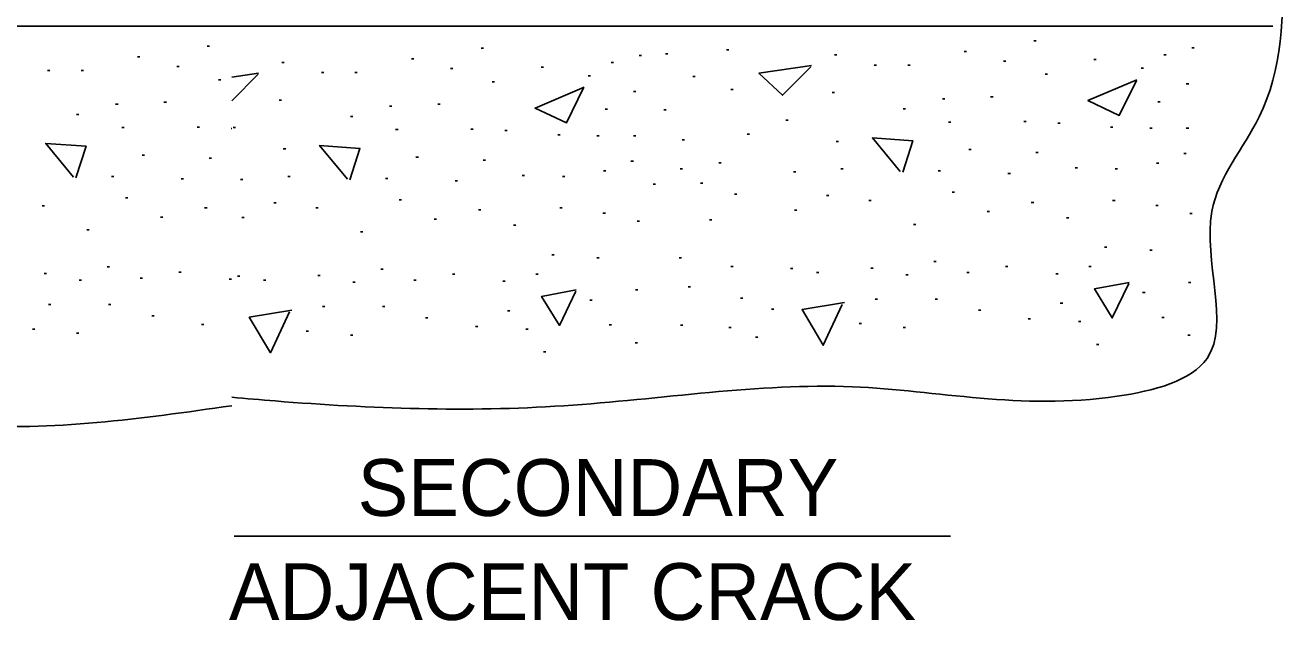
# Model space of a CAD drawing. Extents: x 81002 to 81682, y 62795 to 63336.
# Drawn here: x 81373.1 to 81464.3, y 63065.5 to 63108.6 of the extents above; entities that cross this region are included whole.
import ezdxf

# ---------------------------------------------------------------- set-up
doc = ezdxf.new("R2010")
doc.units = 0
for name, color, linetype in [('Removal_Items', 7, 'Continuous'), ('Sheets_General Details', 7, 'Continuous'), ('Topo_EOP', 7, 'Continuous')]:
    doc.layers.add(name, color=color, linetype=linetype)

msp = doc.modelspace()

# ---------------------------------------------------------------- linework, layer by layer
at = {"layer": 'Removal_Items'}
for p, q in [((81386.437, 63107.097), (81386.266, 63107.097)), ((81406.297, 63106.95), (81406.126, 63106.95)), ((81446.389, 63107.495), (81446.218, 63107.495)), ((81457.852, 63106.977), (81457.681, 63106.977)), ((81381.387, 63106.322), (81381.215, 63106.322)), ((81401.246, 63106.175), (81401.075, 63106.175)), ((81417.76, 63106.432), (81417.589, 63106.432)), ((81419.663, 63106.535), (81419.492, 63106.535)), ((81424.087, 63106.83), (81423.915, 63106.83)), ((81431.939, 63106.463), (81431.768, 63106.463)), ((81441.338, 63106.72), (81441.167, 63106.72)), ((81444.177, 63106.021), (81444.006, 63106.021)), ((81450.737, 63106.13), (81450.566, 63106.13)), ((81455.822, 63106.463), (81455.651, 63106.463)), ((81374.861, 63105.328), (81374.69, 63105.328)), ((81377.292, 63105.328), (81377.121, 63105.328)), ((81384.226, 63105.623), (81384.054, 63105.623)), ((81391.847, 63105.918), (81391.676, 63105.918)), ((81394.721, 63105.18), (81394.549, 63105.18)), ((81397.152, 63105.18), (81396.981, 63105.18)), ((81404.085, 63105.475), (81403.914, 63105.475)), ((81410.645, 63105.585), (81410.474, 63105.585)), ((81415.73, 63105.918), (81415.559, 63105.918)), ((81434.813, 63105.726), (81434.641, 63105.726)), ((81437.244, 63105.726), (81437.072, 63105.726)), ((81447.198, 63105.06), (81447.027, 63105.06)), ((81454.166, 63105.503), (81453.995, 63105.503)), ((81387.247, 63104.663), (81387.075, 63104.663)), ((81407.106, 63104.515), (81406.935, 63104.515)), ((81414.074, 63104.958), (81413.903, 63104.958)), ((81421.656, 63104.913), (81421.484, 63104.913)), ((81457.444, 63104.361), (81457.273, 63104.361)), ((81417.352, 63103.816), (81417.181, 63103.816)), ((81424.419, 63103.956), (81424.248, 63103.956)), ((81431.754, 63103.733), (81431.583, 63103.733)), ((81439.75, 63103.291), (81439.579, 63103.291)), ((81443.255, 63103.438), (81443.083, 63103.438)), ((81379.799, 63102.893), (81379.627, 63102.893)), ((81383.303, 63103.041), (81383.132, 63103.041)), ((81391.662, 63103.188), (81391.491, 63103.188)), ((81399.659, 63102.746), (81399.487, 63102.746)), ((81403.163, 63102.893), (81402.992, 63102.893)), ((81415.288, 63102.526), (81415.117, 63102.526)), ((81419.554, 63102.482), (81419.382, 63102.482)), ((81436.915, 63102.554), (81436.743, 63102.554)), ((81455.38, 63103.072), (81455.208, 63103.072)), ((81376.963, 63102.156), (81376.792, 63102.156)), ((81396.823, 63102.009), (81396.651, 63102.009)), ((81428.4, 63101.745), (81428.229, 63101.745)), ((81440.196, 63101.597), (81440.021, 63101.597)), ((81445.652, 63101.635), (81445.48, 63101.635)), ((81448.121, 63101.522), (81447.949, 63101.522)), ((81380.245, 63101.199), (81380.07, 63101.199)), ((81385.7, 63101.237), (81385.529, 63101.237)), ((81388.04, 63101.124), (81387.998, 63101.124)), ((81388.309, 63101.199), (81388.137, 63101.199)), ((81400.104, 63101.052), (81399.93, 63101.052)), ((81405.56, 63101.09), (81405.388, 63101.09)), ((81408.029, 63100.976), (81407.857, 63100.976)), ((81411.862, 63100.682), (81411.691, 63100.682)), ((81414.698, 63100.61), (81414.527, 63100.61)), ((81417.352, 63100.61), (81417.181, 63100.61)), ((81425.599, 63100.712), (81425.428, 63100.712)), ((81451.954, 63101.227), (81451.783, 63101.227)), ((81454.79, 63101.155), (81454.619, 63101.155)), ((81457.444, 63101.155), (81457.273, 63101.155)), ((81391.957, 63099.649), (81391.786, 63099.649)), ((81420.881, 63100.308), (81420.709, 63100.308)), ((81432.049, 63100.195), (81431.878, 63100.195)), ((81441.671, 63099.605), (81441.499, 63099.605)), ((81381.719, 63099.207), (81381.548, 63099.207)), ((81386.585, 63098.988), (81386.413, 63098.988)), ((81401.579, 63099.06), (81401.407, 63099.06)), ((81406.445, 63098.84), (81406.273, 63098.84)), ((81417.171, 63098.768), (81416.999, 63098.768)), ((81446.536, 63099.385), (81446.365, 63099.385)), ((81457.262, 63099.313), (81457.091, 63099.313)), ((81415.178, 63098.065), (81415.007, 63098.065)), ((81420.733, 63098.206), (81420.562, 63098.206)), ((81423.535, 63098.648), (81423.363, 63098.648)), ((81428.953, 63097.986), (81428.781, 63097.986)), ((81432.382, 63098.206), (81432.21, 63098.206)), ((81439.456, 63098.058), (81439.284, 63098.058)), ((81444.51, 63097.873), (81444.338, 63097.873)), ((81449.372, 63098.281), (81449.201, 63098.281)), ((81452.287, 63098.206), (81452.115, 63098.206)), ((81455.27, 63098.61), (81455.099, 63098.61)), ((81379.504, 63097.661), (81379.333, 63097.661)), ((81384.558, 63097.475), (81384.387, 63097.475)), ((81388.861, 63097.441), (81388.689, 63097.441)), ((81392.29, 63097.661), (81392.118, 63097.661)), ((81399.364, 63097.513), (81399.192, 63097.513)), ((81404.418, 63097.328), (81404.247, 63097.328)), ((81409.28, 63097.736), (81409.109, 63097.736)), ((81412.195, 63097.661), (81412.024, 63097.661)), ((81418.779, 63097.102), (81418.607, 63097.102)), ((81422.208, 63097.174), (81422.036, 63097.174)), ((81380.502, 63096.114), (81380.33, 63096.114)), ((81400.362, 63095.967), (81400.19, 63095.967)), ((81424.677, 63096.364), (81424.505, 63096.364)), ((81431.349, 63096.289), (81431.178, 63096.289)), ((81440.453, 63096.512), (81440.282, 63096.512)), ((81374.456, 63095.524), (81374.285, 63095.524)), ((81386.252, 63095.377), (81386.081, 63095.377)), ((81391.258, 63095.744), (81391.086, 63095.744)), ((81394.316, 63095.377), (81394.145, 63095.377)), ((81406.112, 63095.229), (81405.941, 63095.229)), ((81412.01, 63095.377), (81411.838, 63095.377)), ((81429.028, 63095.219), (81428.857, 63095.219)), ((81434.408, 63095.922), (81434.237, 63095.922)), ((81442.998, 63095.109), (81442.826, 63095.109)), ((81446.204, 63095.775), (81446.032, 63095.775)), ((81452.102, 63095.922), (81451.93, 63095.922)), ((81455.232, 63095.552), (81455.061, 63095.552)), ((81383.046, 63094.712), (81382.875, 63094.712)), ((81388.936, 63094.674), (81388.765, 63094.674)), ((81402.906, 63094.564), (81402.734, 63094.564)), ((81408.656, 63094.122), (81408.485, 63094.122)), ((81415.141, 63095.007), (81414.969, 63095.007)), ((81417.613, 63094.417), (81417.441, 63094.417)), ((81422.873, 63094.52), (81422.701, 63094.52)), ((81437.652, 63094.187), (81437.48, 63094.187)), ((81448.748, 63094.667), (81448.577, 63094.667)), ((81457.705, 63094.962), (81457.533, 63094.962)), ((81377.7, 63093.789), (81377.529, 63093.789)), ((81397.56, 63093.642), (81397.389, 63093.642)), ((81451.512, 63092.527), (81451.341, 63092.527)), ((81454.79, 63092.308), (81454.619, 63092.308)), ((81411.42, 63091.982), (81411.249, 63091.982)), ((81414.698, 63091.763), (81414.527, 63091.763)), ((81420.661, 63091.752), (81420.49, 63091.752)), ((81439.126, 63091.495), (81438.955, 63091.495)), ((81374.604, 63090.617), (81374.432, 63090.617)), ((81379.175, 63091.098), (81379.003, 63091.098)), ((81384.373, 63090.731), (81384.202, 63090.731)), ((81394.464, 63090.47), (81394.292, 63090.47)), ((81399.035, 63090.95), (81398.863, 63090.95)), ((81404.233, 63090.583), (81404.061, 63090.583)), ((81410.278, 63090.583), (81410.107, 63090.583)), ((81424.419, 63091.128), (81424.248, 63091.128)), ((81428.733, 63090.981), (81428.562, 63090.981)), ((81430.612, 63090.686), (81430.441, 63090.686)), ((81434.556, 63091.015), (81434.384, 63091.015)), ((81437.096, 63090.539), (81436.925, 63090.539)), ((81441.523, 63090.686), (81441.352, 63090.686)), ((81444.325, 63091.128), (81444.153, 63091.128)), ((81447.973, 63090.611), (81447.802, 63090.611)), ((81450.37, 63091.128), (81450.199, 63091.128)), ((81377.145, 63090.141), (81376.973, 63090.141)), ((81381.572, 63090.288), (81381.4, 63090.288)), ((81388.022, 63090.213), (81387.85, 63090.213)), ((81388.641, 63090.436), (81388.47, 63090.436)), ((81390.52, 63090.141), (81390.349, 63090.141)), ((81397.005, 63089.993), (81396.833, 63089.993)), ((81401.431, 63090.141), (81401.26, 63090.141)), ((81407.881, 63090.065), (81407.71, 63090.065)), ((81421.323, 63089.654), (81421.152, 63089.654)), ((81457.592, 63089.983), (81457.42, 63089.983)), ((81414.184, 63088.701), (81414.012, 63088.701)), ((81417.5, 63089.438), (81417.328, 63089.438)), ((81425.119, 63088.841), (81424.947, 63088.841)), ((81434.888, 63088.769), (81434.717, 63088.769)), ((81439.236, 63088.769), (81439.065, 63088.769)), ((81454.276, 63089.246), (81454.104, 63089.246)), ((81374.937, 63088.371), (81374.765, 63088.371)), ((81379.285, 63088.371), (81379.113, 63088.371)), ((81394.796, 63088.224), (81394.625, 63088.224)), ((81399.144, 63088.224), (81398.973, 63088.224)), ((81408.214, 63087.929), (81408.043, 63087.929)), ((81427.368, 63088.032), (81427.197, 63088.032)), ((81442.37, 63087.957), (81442.199, 63087.957)), ((81448.306, 63088.474), (81448.134, 63088.474)), ((81382.419, 63087.559), (81382.247, 63087.559)), ((81386.033, 63086.935), (81385.861, 63086.935)), ((81402.278, 63087.411), (81402.107, 63087.411)), ((81415.583, 63086.897), (81415.411, 63086.897)), ((81420.771, 63086.89), (81420.6, 63086.89)), ((81433.709, 63087), (81433.537, 63087)), ((81445.984, 63087.332), (81445.813, 63087.332)), ((81449.633, 63087.147), (81449.461, 63087.147)), ((81455.675, 63087.442), (81455.503, 63087.442)), ((81373.757, 63086.602), (81373.586, 63086.602)), ((81376.963, 63086.307), (81376.792, 63086.307)), ((81393.617, 63086.455), (81393.445, 63086.455)), ((81396.823, 63086.16), (81396.651, 63086.16)), ((81405.893, 63086.787), (81405.721, 63086.787)), ((81409.541, 63086.602), (81409.37, 63086.602)), ((81424.272, 63086.705), (81424.101, 63086.705)), ((81426.189, 63086.005), (81426.017, 63086.005)), ((81436.915, 63086.705), (81436.743, 63086.705)), ((81457.557, 63086.153), (81457.386, 63086.153)), ((81417.465, 63085.608), (81417.294, 63085.608)), ((81450.922, 63085.488), (81450.751, 63085.488)), ((81410.83, 63084.942), (81410.659, 63084.942))]:
    msp.add_line(p, q, dxfattribs=at)
for points in [[(81388.04, 63104.86), (81389.992, 63105.146)], [(81389.955, 63105.06), (81388.04, 63103.146)], [(81430.046, 63105.606), (81427.986, 63103.545), (81426.271, 63105.132), (81430.084, 63105.691)], [(81453.659, 63104.618), (81452.414, 63102.084), (81450.137, 63103.157), (81453.686, 63104.669)], [(81413.567, 63104.073), (81412.322, 63101.539), (81410.045, 63102.612), (81413.594, 63104.124)], [(81376.579, 63097.609), (81374.559, 63100.057), (81377.477, 63099.841), (81376.75, 63097.565)], [(81396.439, 63097.462), (81394.419, 63099.91), (81397.337, 63099.694), (81396.61, 63097.417)], [(81436.531, 63098.007), (81434.511, 63100.455), (81437.429, 63100.239), (81436.702, 63097.962)], [(81453.1, 63089.89), (81451.899, 63087.401), (81450.61, 63089.506), (81453.124, 63089.98)], [(81413.008, 63089.345), (81411.808, 63086.856), (81410.518, 63088.961), (81413.032, 63089.434)], [(81392.231, 63087.843), (81390.856, 63084.881), (81389.313, 63087.459), (81392.403, 63087.974)], [(81432.323, 63088.389), (81430.948, 63085.426), (81429.405, 63088.005), (81432.495, 63088.519)]]:
    msp.add_lwpolyline(points, dxfattribs=at)
at = {"layer": 'Sheets_General Details'}
msp.add_line((81388.231, 63071.597), (81440.17, 63071.597), dxfattribs=at)
at = {"layer": 'Topo_EOP'}
for p, q in [((81262.743, 63108.544), (81388.04, 63108.544)), ((81388.04, 63108.544), (81463.555, 63108.544))]:
    msp.add_line(p, q, dxfattribs=at)
for points in [[(81388.04, 63081.655), (81391.203, 63081.387), (81412.126, 63081.04), (81433.054, 63082.415), (81452.263, 63081.729), (81458.781, 63084.473), (81459.124, 63095.106), (81462.557, 63101.967), (81464.271, 63113.287), (81463.243, 63134.9), (81463.243, 63152.394), (81462.45, 63163.408)], [(81315.718, 63107.8), (81316.061, 63098.881), (81316.404, 63092.02), (81315.718, 63086.187), (81320.522, 63083.787), (81336.645, 63082.072), (81351.736, 63082.072), (81368.548, 63079.669), (81388.04, 63081.041)]]:
    msp.add_spline(points, degree=3, dxfattribs=at)

# ---------------------------------------------------------------- texts
at = {"layer": 'Sheets_General Details'}
for s, p in [('SECONDARY', (81397.174, 63073.057)), ('ADJACENT CRACK', (81387.843, 63065.513))]:
    msp.add_text(s, height=4.1148, dxfattribs=at).set_placement(p)

doc.saveas('drawing.dxf')
